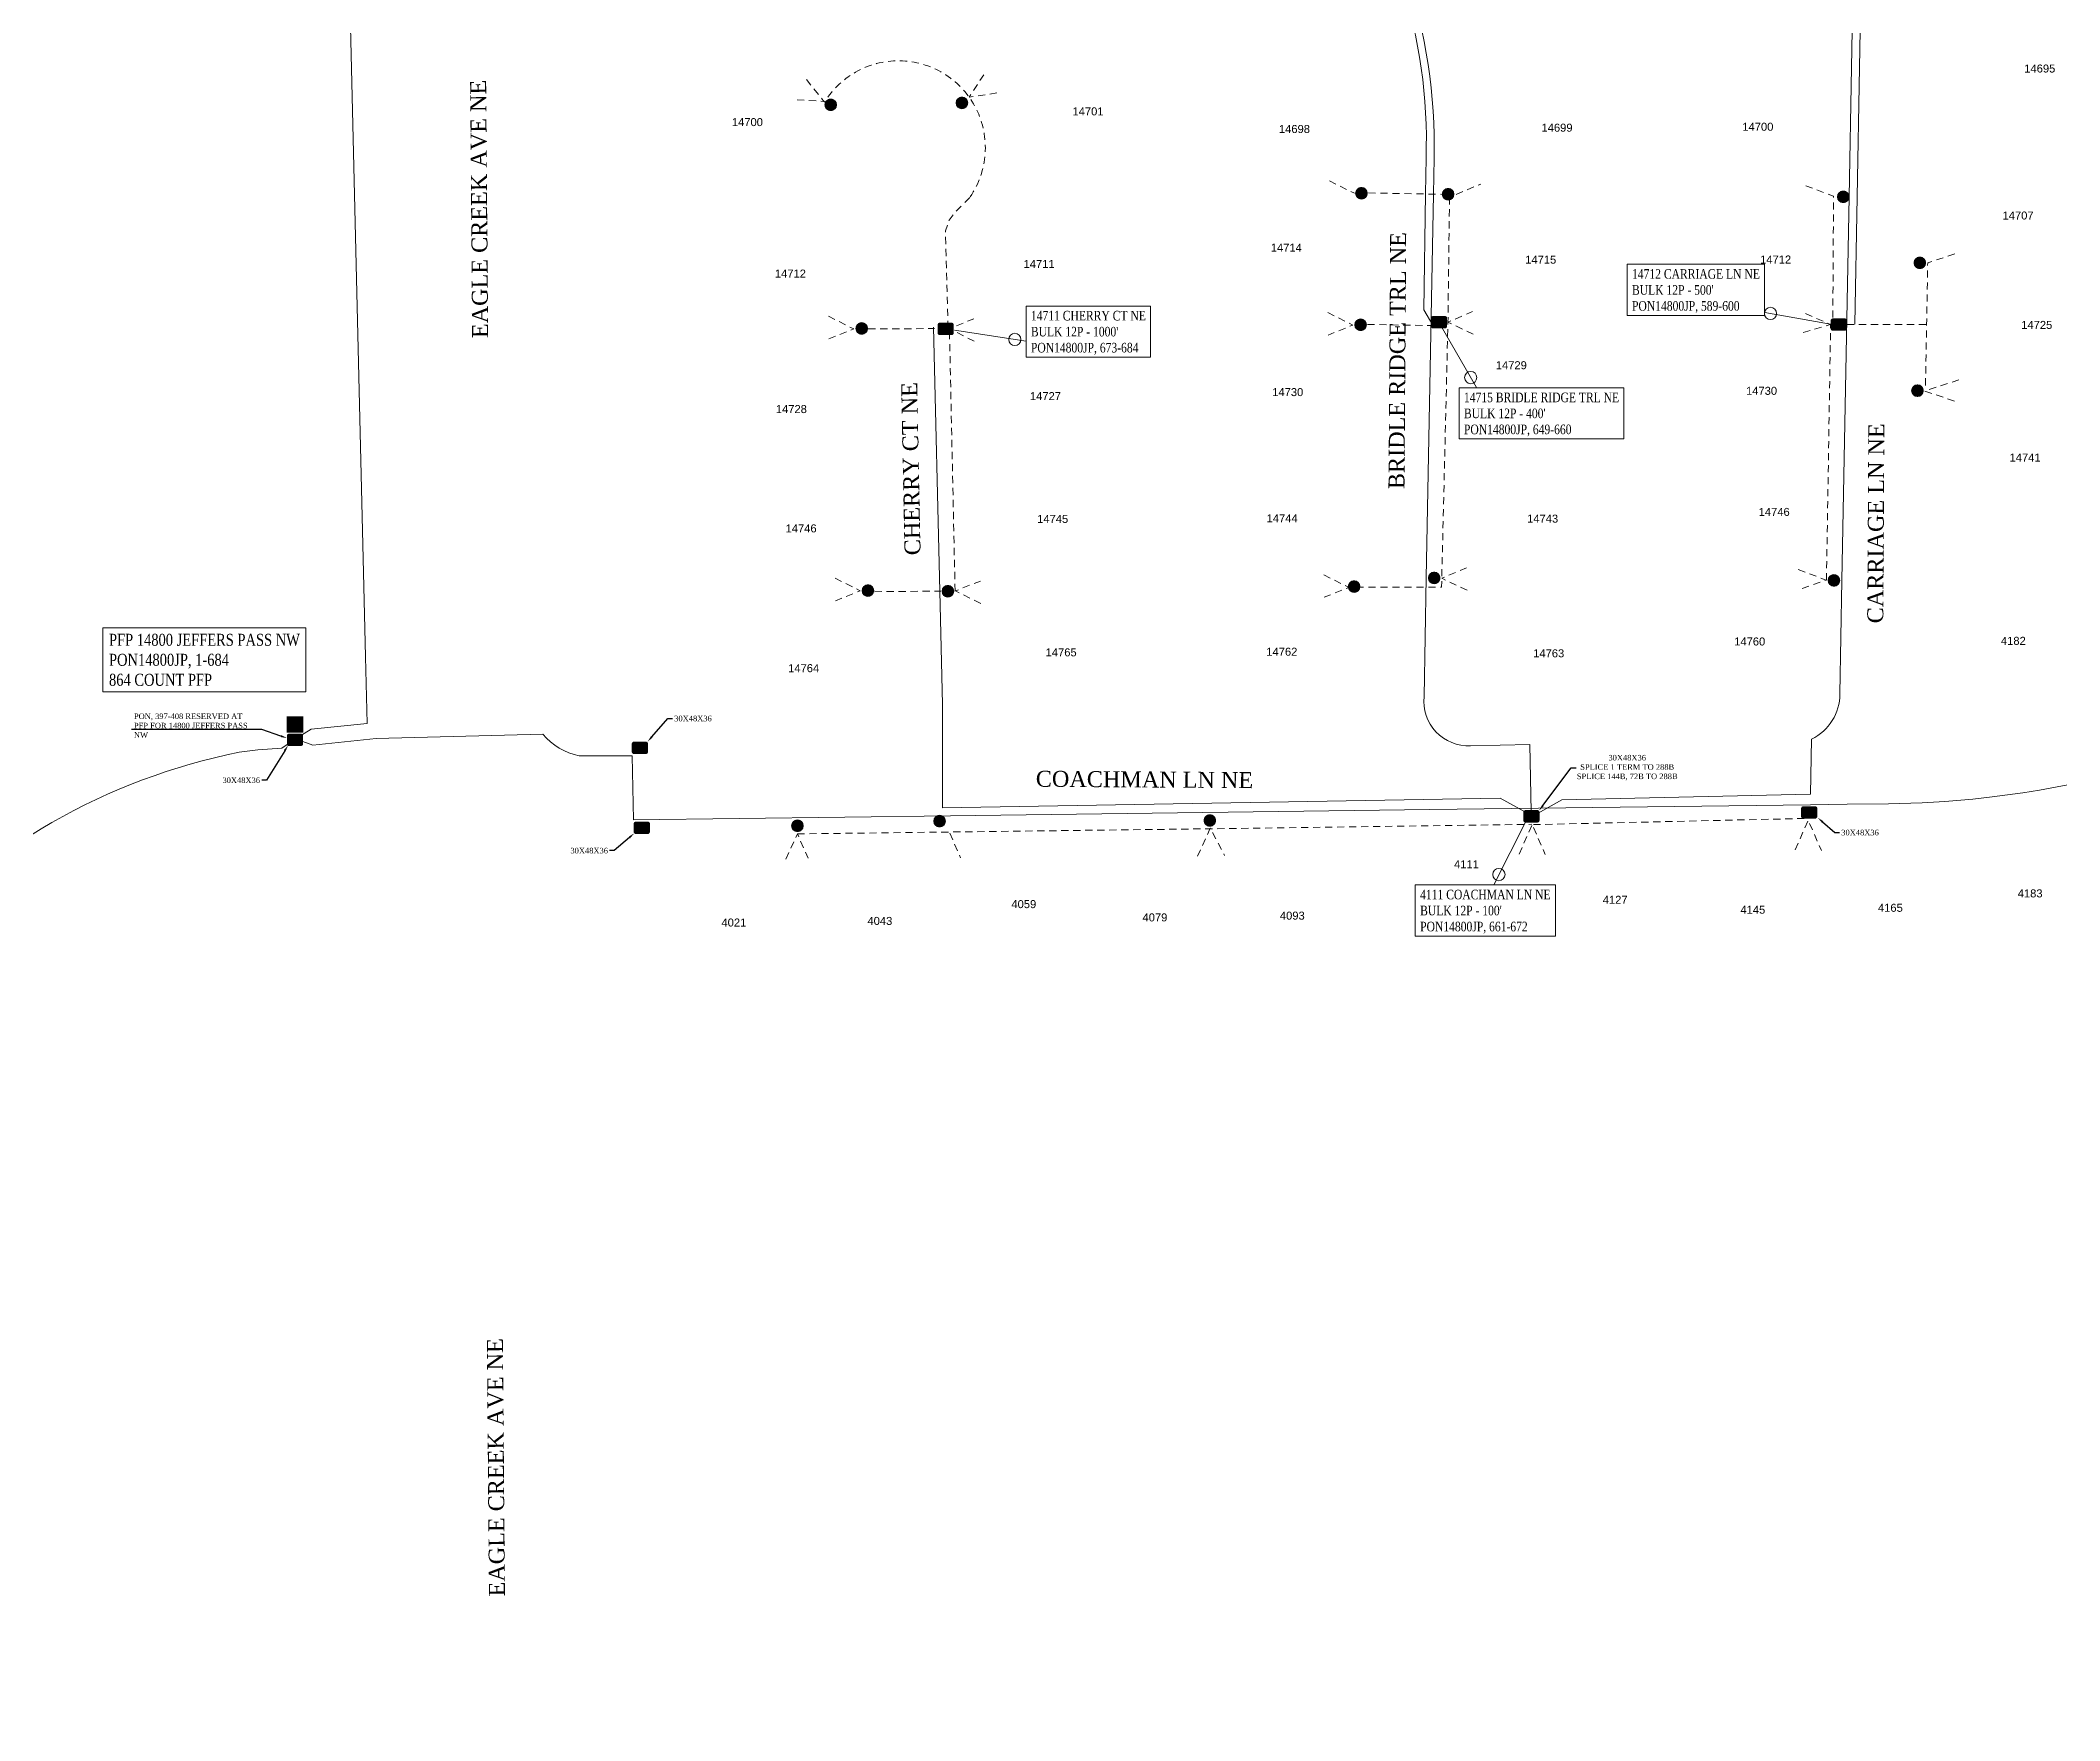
# Model space of a CAD drawing. Header units: feet. Extents: x 865220 to 2781189, y -2240498 to 970979.
# Drawn here: x 2770012 to 2771275, y 960601 to 961651 of the extents above; entities that cross this region are included whole.
import ezdxf
from ezdxf import colors
from ezdxf.entities.mleader import LeaderData, LeaderLine
from ezdxf.enums import TextEntityAlignment as Align
from ezdxf.lldxf.tags import DXFTag
from ezdxf.math import Vec2, Vec3

# ---------------------------------------------------------------- set-up
doc = ezdxf.new("R2010")
doc.units = ezdxf.units.FT
doc.header["$LTSCALE"] = 0.015
doc.header["$MEASUREMENT"] = 0
doc.set_wipeout_variables(frame=1)
doc.linetypes.add('DASHED', pattern=[5, 3, -2])
for name, color, linetype in [('144B', 112, '144B'), ('288B', 112, '288B'), ('432A', 112, '432A'), ('72B', 112, '72B'), ('DETAIL', 7, 'Continuous'), ('DROP BURIED', 7, 'DASHED'), ('F1', 112, 'F1'), ('NOTES', 7, 'Continuous'), ('PROP_TEL', 6, 'Continuous'), ('Scott County Addresses', 7, 'Continuous'), ('STREET NAME', 7, 'Continuous'), ('TAIL', 1, 'MST'), ('TELEPHONE STRUCT-PROP', 6, 'Continuous'), ('TERMINALS', 7, 'Continuous')]:
    doc.layers.add(name, color=color, linetype=linetype)
doc.layers.add('RUNNING LINE (UNDERGROUND)', color=10, linetype='Continuous', lineweight=40)
doc.styles.add('Dimensions 100', font='arial.ttf')
doc.styles.add('Line', font='txt.shx', dxfattribs={"height": 3})
doc.styles.add('SIMPLEX', font='times.ttf', dxfattribs={"width": 0.8})
doc.styles.get("Standard").update_dxf_attribs({"font": 'times.ttf'})
doc.styles.add('Utilities', font='arial.ttf', dxfattribs={"height": 2.5})
tags = doc.linetypes.add('144B', pattern='A,80,-5,["144B",Line,S=1.5,R=0,X=0,Y=-1.5],-24', length=109).pattern_tags.tags
tags[6] = DXFTag(74, 10)
tags = doc.linetypes.add('288B', pattern='A,80,-5,["288B",Line,S=1.5,R=0,X=0,Y=-1.5],-24', length=109).pattern_tags.tags
tags[6] = DXFTag(74, 10)
tags = doc.linetypes.add('432A', pattern='A,80,-5,["432A",Line,S=1.5,R=0,X=0,Y=-1.5],-24', length=109).pattern_tags.tags
tags[6] = DXFTag(74, 10)
tags = doc.linetypes.add('72B', pattern='A,80,-5,["72B",Line,S=1.5,R=0,X=0,Y=-1.5],-20', length=105).pattern_tags.tags
tags[6] = DXFTag(74, 10)
tags = doc.linetypes.add('F1', pattern='A,15,-5,["F1",Line,S=1.5,R=0,X=0,Y=-1.5],-12', length=32).pattern_tags.tags
tags[6] = DXFTag(74, 10)
tags = doc.linetypes.add('MST', pattern='A,5,-5,5,-5,["TAIL",Line,S=1.5,R=0,X=0,Y=-1.5],-20', length=40).pattern_tags.tags
tags[10] = DXFTag(74, 10)

# ---------------------------------------------------------------- blocks, each defined once
blk = doc.blocks.new('ACMAP_ANN_TEMPLATE_Scott County Address')
at = {"layer": 'Scott County Addresses', "style": 'Dimensions 100'}
blk.add_attdef('ScottCountyAddress', (0, 0), '', height=50, dxfattribs=at)
blk = doc.blocks.new('PFP')
at = {"color": 6}
blk.add_wipeout([(-0.121, 0.121), (0.121, 0.121), (0.121, -0.121), (-0.121, -0.121)], dxfattribs=at)
at = {"ltscale": 40, "true_color": 0xffffff}
h = blk.add_hatch(color=7, dxfattribs=at)
h.dxf.hatch_style = 1
h.paths.add_polyline_path([(-0.121, -0.121), (0.121, -0.121), (0.121, 0.121), (-0.121, 0.121)])
at = {"layer": 'RUNNING LINE (UNDERGROUND)', "color": 6, "lineweight": 0, "const_width": 0.0181, "flags": 128}
blk.add_lwpolyline([(-0.121, 0.121), (0.121, 0.121), (0.121, -0.121), (-0.121, -0.121)], close=True, dxfattribs=at)
at = {"layer": 'RUNNING LINE (UNDERGROUND)', "color": 18, "lineweight": 0, "true_color": 0x000000, "const_width": 0.0181, "flags": 128}
for points in [[(-0.084, -0.084), (0.084, 0.084)], [(-0.084, 0.084), (0.084, -0.084)]]:
    blk.add_lwpolyline(points, dxfattribs=at)
blk = doc.blocks.new('NEW HH')
at = {"ltscale": 40, "true_color": 0xffffff}
h = blk.add_hatch(color=7, dxfattribs=at)
h.dxf.hatch_style = 1
h.paths.add_polyline_path([(-0.061, -0.031, 0.414214), (-0.046, -0.046), (0.046, -0.046, 0.414214), (0.061, -0.031), (0.061, 0.031, 0.414214), (0.046, 0.046), (-0.046, 0.046, 0.414214), (-0.061, 0.031)])
at = {"layer": 'RUNNING LINE (UNDERGROUND)', "color": 6, "lineweight": 0, "const_width": 0.005, "flags": 128}
blk.add_lwpolyline([(-0.061, 0.031), (-0.061, -0.031, 0.414214), (-0.046, -0.046), (0.046, -0.046, 0.414214), (0.061, -0.031), (0.061, 0.031, 0.414214), (0.046, 0.046), (-0.046, 0.046, 0.414214)], format="xyb", close=True, dxfattribs=at)
at = {"layer": 'TELEPHONE STRUCT-PROP', "color": 18, "true_color": 0x000000, "style": 'Utilities'}
blk.add_text('HH', height=0.05, dxfattribs=at).set_placement((0, 0), align=Align.MIDDLE_CENTER)
blk = doc.blocks.new('TERMINAL')
at = {"lineweight": 5, "ltscale": 0.5, "flags": 128}
blk.add_lwpolyline([(-0.1, -0.6), (-0.1, 44.8)], dxfattribs=at)
at = {"lineweight": 5, "ltscale": 0.5}
blk.add_circle((-0.1, 37.6), 3.83, dxfattribs=at)
blk = doc.blocks.new('Proposed FlowerPot')
at = {"lineweight": 5, "ltscale": 100, "true_color": 0xffffff}
h = blk.add_hatch(color=7, dxfattribs=at)
h.dxf.hatch_style = 1
h.paths.add_polyline_path([(-0.06, 0, 0.414214), (0, -0.06, 0.414214), (0.06, 0, 0.414214), (0, 0.06, 0.414214)])
at = {"lineweight": 5, "ltscale": 100}
blk.add_circle((0, 0), 0.0604, dxfattribs=at)
at = {"layer": 'RUNNING LINE (UNDERGROUND)', "color": 6, "lineweight": 5, "const_width": 0.00907, "flags": 128}
blk.add_lwpolyline([(-0.06, 0, -0.414214), (0, 0.06, -0.414214), (0.06, 0, -0.414214), (0, -0.06, -0.414214), (-0.06, 0)], format="xyb", dxfattribs=at)
at = {"color": 18, "linetype": 'ByBlock', "lineweight": 5, "ltscale": 100, "true_color": 0x000000, "style": 'Dimensions 100'}
blk.add_text('F', height=0.0744, dxfattribs=at).set_placement((-0.029, -0.037))

msp = doc.modelspace()

# ---------------------------------------------------------------- linework, layer by layer
at = {"layer": '144B', "lineweight": 5, "ltscale": 100, "flags": 128}
msp.add_lwpolyline([(2770945.8, 961166.2), (2770963.9, 961176.6), (2771119.5, 961180.1), (2771120.1, 961214.5, 0.289077), (2771137.8, 961242.7), (2771139.1, 961313.6), (2771143.6, 961553.5), (2771146.6, 961715.5), (2771147.5, 961763.4), (2771148.4, 961787), (2771149.2, 961797.1), (2771150.9, 961815.1), (2771152.1, 961824.4), (2771153.4, 961833.7), (2771154.9, 961843), (2771158.3, 961861.6), (2771162.9, 961883.8), (2771226.4, 961879.2), (2771464.1, 961887.9), (2771564, 961891.5), (2771763.8, 961898.9), (2771863.7, 961902.5), (2771927.8, 961904.9), (2771936.8, 961905.5), (2771938.9, 961905.7), (2771948.3, 961906.8), (2771953, 961907.4), (2771963.2, 961909.5), (2771970.7, 961911.3), (2771978.1, 961913.3), (2771987.3, 961915.7), (2771999.7, 961920.7), (2772006.7, 961923.7), (2772017.1, 961928.7), (2772027.2, 961934.2), (2772033.7, 961938.1), (2772042.3, 961943.8), (2772072.3, 961964.6), (2772139.2, 962012.7)], format="xyb", dxfattribs=at)
at = {"layer": '72B', "lineweight": 5, "ltscale": 100, "flags": 128}
msp.add_lwpolyline([(2770809.5, 961794, -0.181434), (2770884, 961577.7), (2770883.6, 961555.2), (2770879.1, 961315.3), (2770877.8, 961241.1, 0.463267), (2770906.9, 961210.3), (2770944, 961211), (2770944.8, 961169)], format="xyb", dxfattribs=at)
at = {"layer": 'DROP BURIED', "lineweight": 5, "ltscale": 100, "flags": 128}
msp.add_lwpolyline([(2770593.9, 961553.5, 1.024643), (2770502.9, 961612.7)], format="xyb", dxfattribs=at)
for points in [[(2770491.6, 961626.9), (2770502.5, 961613.1), (2770485.8, 961614.1)], [(2770610.7, 961618.4), (2770593.3, 961615.8), (2770602.4, 961629.8)], [(2770818.6, 961563.5), (2770834.3, 961555.7)], [(2770897.8, 961555), (2770913.2, 961561.5)], [(2771116.4, 961560.4), (2771133.8, 961553.9), (2771133.4, 961476.9)], [(2770593.7, 961553), (2770585.3, 961544.7), (2770580.8, 961538.9), (2770578.4, 961532.3), (2770580.1, 961471.2)], [(2771209.6, 961517.8), (2771192.7, 961512.2), (2771191.3, 961432.6)], [(2770505.3, 961478.8), (2770521.1, 961470.9), (2770505.6, 961464.7)], [(2770596.5, 961463.2), (2770580.8, 961471.1), (2770596.3, 961477.3)], [(2770817.5, 961481.1), (2770833.2, 961473.3), (2770817.7, 961467.1)], [(2770842.3, 961473.7), (2770892.6, 961472.8)], [(2770908.5, 961467.6), (2770892.7, 961475.1), (2770908.1, 961481.7)], [(2771114.8, 961468.6), (2771131.7, 961473.7), (2771114.2, 961481.5)], [(2771129.4, 961313.8), (2771132, 961473.8)], [(2771142.2, 961473.6), (2771191.5, 961473.6)], [(2770530.2, 961470.9), (2770571.6, 961471.1)], [(2770584.5, 961307), (2770581, 961468.9)], [(2771212.2, 961439.1), (2771190.9, 961432.1), (2771212.2, 961424.8)], [(2770904.7, 961307.5), (2770888.8, 961315), (2770904.2, 961321.5)], [(2771111.8, 961320.5), (2771129.2, 961313.9), (2771112.3, 961308)], [(2770509.5, 961315), (2770525.2, 961307.2), (2770509.7, 961300.9)], [(2770600.5, 961299.3), (2770584.8, 961307.1), (2770600.3, 961313.3)], [(2770815, 961317.1), (2770830.8, 961309.3), (2770815.2, 961303.1)], [(2770534.2, 961306.6), (2770575.5, 961307)], [(2770736, 961141.2), (2770744.1, 961158.8), (2770753, 961141.8)], [(2770478.6, 961139.4), (2770485.9, 961155.3), (2770492.6, 961140)], [(2770581.2, 961155.6), (2770587.9, 961140.3)]]:
    msp.add_lwpolyline(points, dxfattribs=at)
at = {"layer": 'TAIL', "lineweight": 5, "ltscale": 100, "flags": 128}
for points in [[(2771147.1, 961473.9), (2771148.6, 961553.4), (2771151.6, 961715.4), (2771152.5, 961763.2), (2771153.4, 961786.7), (2771154.1, 961796.7), (2771155.9, 961814.5), (2771157, 961823.7), (2771158.3, 961833), (2771159.8, 961842.1), (2771163.2, 961860.6), (2771165.1, 961869.6), (2771157.2, 961879.2)], [(2770945.8, 961166.2), (2770925.4, 961177.6), (2770576.7, 961171.4), (2770576.7, 961236), (2770575, 961306.9), (2770571, 961471.9)]]:
    msp.add_lwpolyline(points, dxfattribs=at)
msp.add_lwpolyline([(2770809.5, 961794), (2770809.6, 961785.7, -0.181451), (2770879, 961577.8), (2770878.6, 961555.3), (2770877.6, 961482.8), (2770883.3, 961473.2)], format="xyb", dxfattribs=at)

# ---------------------------------------------------------------- block references
at = {"lineweight": 5}
for name, p, xscale, yscale, zscale in [('Proposed FlowerPot', (2770506.7, 961611), 60, 60, 30), ('Proposed FlowerPot', (2770588.8, 961612.2), 60, 60, 30), ('Proposed FlowerPot', (2770838.6, 961555.7), 60, 60, 30), ('Proposed FlowerPot', (2770892.8, 961555.1), 60, 60, 30), ('Proposed FlowerPot', (2771139.9, 961553.5), 60, 60, 30), ('Proposed FlowerPot', (2771187.8, 961512.2), 60, 60, 30), ('Proposed FlowerPot', (2770526.1, 961471.2), 60, 60, 30), ('NEW HH', (2770578.6, 961470.9), 80, 80, 40), ('Proposed FlowerPot', (2770838.1, 961473.5), 60, 60, 30), ('NEW HH', (2770887.1, 961475.1), 80, 80, 40), ('NEW HH', (2771137.1, 961473.6), 80, 80, 40), ('Proposed FlowerPot', (2771186.3, 961432.3), 60, 60, 30), ('Proposed FlowerPot', (2770530, 961307.3), 60, 60, 30), ('Proposed FlowerPot', (2770580, 961306.9), 60, 60, 30), ('Proposed FlowerPot', (2770834, 961309.8), 60, 60, 30), ('Proposed FlowerPot', (2770884.1, 961315.2), 60, 60, 30), ('Proposed FlowerPot', (2771134.1, 961313.7), 60, 60, 30), ('NEW HH', (2770387.4, 961209), 80, 80, 40), ('NEW HH', (2770944.9, 961166.2), 80, 80, 40), ('NEW HH', (2771118.6, 961168.6), 80, 80, 40), ('NEW HH', (2770388.6, 961159), 80, 80, 40), ('Proposed FlowerPot', (2770485.9, 961160.3), 60, 60, 30), ('Proposed FlowerPot', (2770574.8, 961163.2), 60, 60, 30), ('Proposed FlowerPot', (2770743.8, 961163.6), 60, 60, 30)]:
    msp.add_blockref(name, p, dxfattribs=dict(at, xscale=xscale, yscale=yscale, zscale=zscale))
at = {"layer": 'PROP_TEL', "lineweight": 5, "xscale": 40, "yscale": 40, "zscale": 20}
msp.add_blockref('PFP', (2770171.8, 961223.6), dxfattribs=at)
at = {"layer": 'Scott County Addresses', "lineweight": 5, "xscale": 0.1, "yscale": 0.1, "zscale": 0.1}
for p, values in [((2771253.1, 961631.2), {'ScottCountyAddress': '14695'}), ((2770444.9, 961597.7), {'ScottCountyAddress': '14700'}), ((2770657.9, 961604.4), {'ScottCountyAddress': '14701'}), ((2770787, 961593.4), {'ScottCountyAddress': '14698'}), ((2770951.2, 961594.2), {'ScottCountyAddress': '14699'}), ((2771076.8, 961594.8), {'ScottCountyAddress': '14700'}), ((2771239.5, 961539.3), {'ScottCountyAddress': '14707'}), ((2770781.9, 961519.2), {'ScottCountyAddress': '14714'}), ((2770627.3, 961509), {'ScottCountyAddress': '14711'}), ((2770941, 961511.7), {'ScottCountyAddress': '14715'}), ((2771087.9, 961511.8), {'ScottCountyAddress': '14712'}), ((2770471.8, 961503), {'ScottCountyAddress': '14712'}), ((2771251.2, 961470.9), {'ScottCountyAddress': '14725'}), ((2770782.8, 961428.9), {'ScottCountyAddress': '14730'}), ((2771079.1, 961429.7), {'ScottCountyAddress': '14730'}), ((2770472.4, 961418.3), {'ScottCountyAddress': '14728'}), ((2770631.3, 961426.4), {'ScottCountyAddress': '14727'}), ((2771243.9, 961388), {'ScottCountyAddress': '14741'}), ((2771087, 961354), {'ScottCountyAddress': '14746'}), ((2770478.5, 961343.7), {'ScottCountyAddress': '14746'}), ((2770635.8, 961349.6), {'ScottCountyAddress': '14745'}), ((2770779.3, 961350), {'ScottCountyAddress': '14744'}), ((2770942.2, 961349.8), {'ScottCountyAddress': '14743'}), ((2770641.1, 961266.2), {'ScottCountyAddress': '14765'}), ((2770779.1, 961266.6), {'ScottCountyAddress': '14762'}), ((2770946, 961265.6), {'ScottCountyAddress': '14763'}), ((2771071.7, 961273), {'ScottCountyAddress': '14760'}), ((2771238.5, 961273.4), {'ScottCountyAddress': '4182'}), ((2770480.1, 961256.3), {'ScottCountyAddress': '14764'}), ((2770896.5, 961133.7), {'ScottCountyAddress': '4111'}), ((2771249, 961115.5), {'ScottCountyAddress': '4183'}), ((2770619.7, 961108.8), {'ScottCountyAddress': '4059'}), ((2770787.6, 961101.6), {'ScottCountyAddress': '4093'}), ((2770989.5, 961111.5), {'ScottCountyAddress': '4127'}), ((2771075.6, 961105.3), {'ScottCountyAddress': '4145'}), ((2771161.6, 961106.5), {'ScottCountyAddress': '4165'}), ((2770438.4, 961097.3), {'ScottCountyAddress': '4021'}), ((2770529.7, 961098.3), {'ScottCountyAddress': '4043'}), ((2770701.7, 961100.5), {'ScottCountyAddress': '4079'})]:
    msp.add_blockref('ACMAP_ANN_TEMPLATE_Scott County Address', p, dxfattribs=at).add_auto_attribs(values)
at = {"layer": 'Scott County Addresses', "lineweight": 5}
ref = msp.add_blockref('ACMAP_ANN_TEMPLATE_Scott County Address', (2770959.6, 961438.4), dxfattribs=dict(at, xscale=0.1, yscale=0.1, zscale=0.1))
ref.add_attrib('ScottCountyAddress', '14729', (2770922.6, 961445.7), dxfattribs={"height": 5, "style": 'Dimensions 100'})
at = {"layer": 'TERMINALS', "lineweight": 5, "ltscale": 0.5, "xscale": -1}
for p, rotation in [((2771131.4, 961473.8), 79.77572829290686), ((2770584.7, 961470.1), 261.3266411648672), ((2770888.2, 961473.1), 210), ((2770941.6, 961163.3), 153.2005481998603)]:
    msp.add_blockref('TERMINAL', p, dxfattribs=dict(at, rotation=rotation))

# ---------------------------------------------------------------- texts
at = {"layer": 'PROP_TEL', "lineweight": 5, "ltscale": 0.5, "insert": (2770055.4, 961280.3), "char_height": 7.5, "attachment_point": 1, "style": 'SIMPLEX', "bg_fill": 19, "box_fill_scale": 1.5, "bg_fill_color": 256, "bg_fill_transparency": 0}
msp.add_mtext('PFP 14800 JEFFERS PASS NW^JPON14800JP, 1-684\\P864 COUNT PFP', dxfattribs=at)
at = {"layer": 'STREET NAME', "lineweight": 5, "ltscale": 40, "char_height": 10, "attachment_point": 1}
for s, insert, rotation in [('EAGLE CREEK AVE NE', (2770282.5, 961465.1), 90.451), ('BRIDLE RIDGE TRL NE', (2770855.5, 961370.8), 89.6134), ('CHERRY CT NE', (2770552.9, 961329.3), 91.1295), ('CARRIAGE LN NE', (2771154.9, 961286.9), 89.6813), ('COACHMAN LN NE', (2770635, 961194.7), 359.6134), ('EAGLE CREEK AVE NE', (2770293, 960678.4), 90.451)]:
    msp.add_mtext(s, dxfattribs=dict(at, insert=insert, rotation=rotation))

# ---------------------------------------------------------------- next in the draw order: hatches: boundary and pattern name
at = {"layer": 'NOTES', "lineweight": 5, "ltscale": 50}
h = msp.add_hatch(dxfattribs=at)
h.set_pattern_fill('ANSI31', color=1, scale=200)
h.set_pattern_definition([(45, (-77373.197, -38338.257), (-17.67766953, 17.67766953), [])])
edge = h.paths.add_edge_path()
edge.add_arc((-36684104.4, 974184.5), 39453460.3, 359.97783818, 359.97815546)
edge.add_line((2769353.1, 959142.5), (2769353.1, 959142.5))
edge.add_line((2769353.1, 959142.5), (2769353.2, 959362.5))
edge.add_line((2769353.2, 959362.5), (2770280.2, 959367.3))
edge.add_line((2770280.2, 959367.3), (2770301.1, 958927.5))
edge.add_line((2770301.1, 958927.5), (2770012.9, 958926))
edge.add_line((2770012.9, 958926), (2769897.9, 958925.4))
edge.add_line((2769897.9, 958925.4), (2769552.9, 958923.9))
edge.add_line((2769552.9, 958923.9), (2769353, 958924.1))

# ---------------------------------------------------------------- next in the draw order: linework, layer by layer
at = {"layer": '288B', "lineweight": 5, "ltscale": 100, "flags": 128}
msp.add_lwpolyline([(2770172.1, 961214.6), (2770182.9, 961210.7), (2770222.5, 961214.8), (2770326.7, 961217.5, 0.167087), (2770349.5, 961204), (2770382.5, 961204), (2770383.4, 961164), (2770581.6, 961166.5), (2770881.3, 961170.4), (2771119.5, 961173.3), (2771142.4, 961173.7), (2771168.1, 961174.1), (2771189.2, 961174.6), (2771203.4, 961175.5), (2771220.9, 961176.9), (2771231.3, 961178.1), (2771252.3, 961180.9), (2771262.7, 961182.6), (2771283.6, 961186.6), (2771288.4, 961187.6), (2771314.5, 961193.8), (2771330.3, 961198.2), (2771349.5, 961204.2), (2771419.4, 961232), (2771437.9, 961241.2), (2771447.2, 961246.1), (2771456.5, 961251.2), (2771465.7, 961256.5), (2771474.7, 961261.9), (2771483.7, 961267.5), (2771494.6, 961274.5), (2771519.4, 961291.3), (2771538.1, 961304.2), (2771550.9, 961306.9)], format="xyb", dxfattribs=at)
at = {"layer": 'F1', "lineweight": 5, "ltscale": 100, "flags": 128}
msp.add_lwpolyline([(2770211.3, 965249), (2770206.3, 965241.6), (2770193, 964588.4), (2770180.2, 964087.5), (2770173, 963343.6), (2770175, 963033.8), (2770178.5, 962831.5), (2770183.1, 962640.8), (2770215.9, 961266), (2770216.9, 961224.3), (2770181.9, 961220.6), (2770172.1, 961214.6)], dxfattribs=at)

# ---------------------------------------------------------------- next in the draw order: block references
at = {"lineweight": 5, "xscale": 80, "yscale": 80, "zscale": 40}
msp.add_blockref('NEW HH', (2770171.7, 961214), dxfattribs=at)

# ---------------------------------------------------------------- next in the draw order: texts
at = {"layer": 'TERMINALS', "lineweight": 5, "ltscale": 0.5, "char_height": 6, "attachment_point": 1, "style": 'SIMPLEX', "bg_fill": 19, "box_fill_scale": 1.5, "bg_fill_color": 256, "bg_fill_transparency": 0}
for s, insert in [("14712 CARRIAGE LN NE\\PBULK 12P - 500'\\PPON14800JP, 589-600", (2771007.8, 961508.3)), ("14711 CHERRY CT NE\\PBULK 12P - 1000'\\PPON14800JP, 673-684", (2770631.9, 961482.2)), ("14715 BRIDLE RIDGE TRL NE\\PBULK 12P - 400'\\PPON14800JP, 649-660", (2770902.7, 961431.1)), ("4111 COACHMAN LN NE\\PBULK 12P - 100'\\PPON14800JP, 661-672", (2770875.3, 961120.3))]:
    msp.add_mtext(s, dxfattribs=dict(at, insert=insert))

# ---------------------------------------------------------------- next in the draw order: leaders
at = {"layer": 'DETAIL', "lineweight": 5, "ltscale": 5}
ml = msp.add_multileader_mtext('Standard', dxfattribs=at)
ml.set_content('PON, 397-408 RESERVED AT PFP FOR 14800 JEFFERS PASS NW', color=256)
ml.set_leader_properties()
ml.build(insert=Vec2(0, 0))
ml.multileader.update_dxf_attribs({"text_left_attachment_type": 5, "text_right_attachment_type": 5, "dogleg_length": 3})
ctx = ml.context
ctx.base_point, ctx.char_height, ctx.landing_gap_size, ctx.plane_origin = Vec3(2770070, 961220.4), 3.5, 1, Vec3(2770168.7, 961214.8)
ctx.left_attachment, ctx.right_attachment = 5, 5
notes = []
notes.append((ctx, [(0, (1, 1, 0), (2770151, 961220.4), (-1, 0), 3, [(0, [(2770166.7, 961215.1)], 0, [])])]))
ctx.mtext.insert, ctx.mtext.width, ctx.mtext.defined_height, ctx.mtext.flow_direction = Vec3(2770071, 961230.5), 76.786, 19.2, 5
ctx.mtext.has_bg_fill, ctx.mtext.bg_color, ctx.mtext.bg_scale_factor, ctx.mtext.bg_transparency, ctx.mtext.use_window_bg_color = 1, -1027028792, 1.5, 0, 1
ml = msp.add_multileader_mtext('Standard', dxfattribs=at)
ml.set_content('30X48X36\\PSPLICE 1 TERM TO 288B\\PSPLICE 144B, 72B TO 288B', color=256)
ml.set_leader_properties()
ml.build(insert=Vec2(0, 0))
ml.multileader.update_dxf_attribs({"has_text_frame": 1, "text_left_attachment_type": 2, "text_right_attachment_type": 2, "dogleg_length": 3})
ctx = ml.context
ctx.base_point, ctx.char_height, ctx.landing_gap_size, ctx.plane_origin = Vec3(2770972.8, 961196.6), 3.5, 1.5, Vec3(2771018.2, 961250)
ctx.left_attachment, ctx.right_attachment, ctx.text_align_type = 2, 2, 1
notes.append((ctx, [(1, (1, 1, 0), (2770969.8, 961196.6), (1, 0), 3, [(0, [(2770949.7, 961169.8)], 0, [])])]))
ctx.mtext.insert, ctx.mtext.alignment, ctx.mtext.flow_direction = Vec3(2771004.8, 961204.6), 2, 5
ctx.mtext.has_bg_fill, ctx.mtext.bg_color, ctx.mtext.bg_scale_factor, ctx.mtext.bg_transparency, ctx.mtext.use_window_bg_color = 1, -1027028792, 1.5, 0, 1
ml = msp.add_multileader_mtext('Standard', dxfattribs=at)
ml.set_content('30X48X36', color=256)
ml.set_leader_properties()
ml.build(insert=Vec2(0, 0))
ml.multileader.update_dxf_attribs({"has_text_frame": 1, "text_left_attachment_type": 2, "text_right_attachment_type": 2, "dogleg_length": 3})
ctx = ml.context
ctx.base_point, ctx.char_height, ctx.landing_gap_size, ctx.plane_origin = Vec3(2771137.6, 961156), 3.5, 1.5, Vec3(2771196, 961219.6)
ctx.left_attachment, ctx.right_attachment, ctx.text_align_type = 2, 2, 1
notes.append((ctx, [(1, (1, 1, 0), (2771134.6, 961156), (1, 0), 3, [(0, [(2771124, 961165.3)], 0, [])])]))
ctx.mtext.insert, ctx.mtext.alignment, ctx.mtext.flow_direction = Vec3(2771150.4, 961157.8), 2, 5
ctx.mtext.has_bg_fill, ctx.mtext.bg_color, ctx.mtext.bg_scale_factor, ctx.mtext.bg_transparency, ctx.mtext.use_window_bg_color = 1, -1027028792, 1.5, 0, 1
for ctx, leaders in notes:
    for number, flags, end, landing, length, lines in leaders:
        leader = LeaderData()
        leader.index, (leader.has_last_leader_line, leader.has_dogleg_vector, leader.attachment_direction) = number, flags
        leader.last_leader_point, leader.dogleg_vector, leader.dogleg_length = Vec3(end), Vec3(landing), length
        for number, points, colour, breaks in lines:
            line = LeaderLine()
            line.index, line.vertices, line.color, line.breaks = number, Vec3.list(points), colors.encode_raw_color(colour), breaks
            leader.lines.append(line)
        ctx.leaders.append(leader)

# ---------------------------------------------------------------- next in the draw order: linework, layer by layer
at = {"layer": '432A', "lineweight": 5, "ltscale": 100, "flags": 128}
msp.add_lwpolyline([(2770172.1, 961214.6), (2770163.4, 961208.9), (2770148.5, 961207.7), (2770136.8, 961206.2, 0.163348), (2769922.6, 961083.3), (2769915.7, 961075.2), (2769705.1, 960820.6), (2769698, 960811.7), (2769691.2, 960802.6), (2769684.8, 960793.2), (2769678.7, 960783.6, 0.086934), (2769637.3, 960679.4), (2769633.3, 960658.2), (2769631, 960648.1), (2769628.3, 960638), (2769625.3, 960628), (2769622, 960618.1), (2769618.4, 960608.3), (2769614.4, 960598.7), (2769610, 960589.2), (2769605.4, 960579.8), (2769600.4, 960570.6), (2769595.2, 960561.6), (2769589.9, 960553.3), (2769584.4, 960545.1), (2769578.6, 960537.2), (2769564.7, 960519.4), (2769557.1, 960509.2), (2769549.8, 960498.8), (2769542.7, 960488.2), (2769535.1, 960476.2), (2769527.9, 960464.1), (2769520.9, 960451.8), (2769514.3, 960439.2), (2769508.1, 960426.5), (2769502.2, 960413.6), (2769403, 960189.8), (2769360.5, 960093.8), (2769348.3, 960066), (2769340.6, 960045.4), (2769334.1, 960024.5), (2769328.4, 960000.8), (2769324.2, 959978.9), (2769322.7, 959964.8), (2769321.5, 959952.6), (2769320.8, 959940.5), (2769320.4, 959922.1), (2769320.6, 959897.8, -0.204534), (2769266.8, 959770.5), (2769225.6, 959731, 0.03295), (2769182.2, 959678.4), (2769222, 959660.5, -0.523661), (2769271.4, 959666.4), (2769342.5, 959592.3, 0.205704), (2769493.7, 959528.2), (2769508.7, 959528.3), (2769719.9, 959529.4, 0.24), (2769901.4, 959623), (2769908.1, 959632.9), (2769912.2, 959639.5), (2769917, 959648), (2769921.4, 959655.5, -0.224558), (2770011.6, 959712.7), (2770023.3, 959713.6), (2770046, 959714.2), (2770163.4, 959717.6), (2770403.1, 959729.5), (2770603, 959735.2), (2770614.4, 959732.4)], format="xyb", dxfattribs=at)
at = {"layer": 'DROP BURIED', "lineweight": 5, "ltscale": 100, "flags": 128}
for points in [[(2770843, 961555.9), (2770893.7, 961555), (2770892.7, 961474.9), (2770888.7, 961309.5), (2770835.2, 961309.5)], [(2770485.9, 961155.2), (2770744, 961158.4), (2770945.2, 961161.2)], [(2770937.2, 961142.6), (2770945.4, 961161.2), (2770953.5, 961142.3)], [(2770946.1, 961161), (2771117.6, 961164.9)], [(2771109.9, 961145.2), (2771118, 961163.8), (2771126.2, 961144.9)]]:
    msp.add_lwpolyline(points, dxfattribs=at)

# ---------------------------------------------------------------- next in the draw order: leaders
at = {"layer": 'DETAIL', "lineweight": 5, "ltscale": 5}
ml = msp.add_multileader_mtext('Standard', dxfattribs=at)
ml.set_content('30X48X36', color=256)
ml.set_leader_properties()
ml.build(insert=Vec2(0, 0))
ml.multileader.update_dxf_attribs({"has_text_frame": 1, "text_left_attachment_type": 2, "text_right_attachment_type": 2, "dogleg_length": 3})
ctx = ml.context
ctx.base_point, ctx.char_height, ctx.landing_gap_size, ctx.plane_origin = Vec3(2770407.8, 961227.4), 3.5, 1.5, Vec3(2770461.7, 961293.8)
ctx.left_attachment, ctx.right_attachment, ctx.text_align_type = 2, 2, 1
notes = []
notes.append((ctx, [(1, (1, 1, 0), (2770404.8, 961227.4), (1, 0), 3, [(0, [(2770392.2, 961212.8)], 0, [])])]))
ctx.mtext.insert, ctx.mtext.alignment, ctx.mtext.flow_direction = Vec3(2770420.6, 961229.1), 2, 5
ctx.mtext.has_bg_fill, ctx.mtext.bg_color, ctx.mtext.bg_scale_factor, ctx.mtext.bg_transparency, ctx.mtext.use_window_bg_color = 1, -1027028792, 1.5, 0, 1
ml = msp.add_multileader_mtext('Standard', dxfattribs=at)
ml.set_content('30X48X36', color=256)
ml.set_leader_properties()
ml.build(insert=Vec2(0, 0))
ml.multileader.update_dxf_attribs({"has_text_frame": 1, "text_left_attachment_type": 2, "text_right_attachment_type": 2, "dogleg_length": 3})
ctx = ml.context
ctx.base_point, ctx.char_height, ctx.landing_gap_size, ctx.plane_origin = Vec3(2770125.3, 961188.7), 3.5, 1.5, Vec3(2770179.2, 961255.2)
ctx.left_attachment, ctx.right_attachment, ctx.text_align_type = 2, 2, 1
notes.append((ctx, [(0, (1, 1, 0), (2770153.9, 961188.7), (-1, 0), 3, [(0, [(2770167.4, 961210.6)], 0, [])])]))
ctx.mtext.insert, ctx.mtext.alignment, ctx.mtext.flow_direction = Vec3(2770138.1, 961190.5), 2, 5
ctx.mtext.has_bg_fill, ctx.mtext.bg_color, ctx.mtext.bg_scale_factor, ctx.mtext.bg_transparency, ctx.mtext.use_window_bg_color = 1, -1027028792, 1.5, 0, 1
ml = msp.add_multileader_mtext('Standard', dxfattribs=at)
ml.set_content('30X48X36', color=256)
ml.set_leader_properties()
ml.build(insert=Vec2(0, 0))
ml.multileader.update_dxf_attribs({"has_text_frame": 1, "text_left_attachment_type": 2, "text_right_attachment_type": 2, "dogleg_length": 3})
ctx = ml.context
ctx.base_point, ctx.char_height, ctx.landing_gap_size, ctx.plane_origin = Vec3(2770342.9, 961144.8), 3.5, 1.5, Vec3(2770395.6, 961200.2)
ctx.left_attachment, ctx.right_attachment, ctx.text_align_type = 2, 2, 1
notes.append((ctx, [(0, (1, 1, 0), (2770371.4, 961144.8), (-1, 0), 3, [(0, [(2770383.9, 961155.6)], 0, [])])]))
ctx.mtext.insert, ctx.mtext.alignment, ctx.mtext.flow_direction = Vec3(2770355.7, 961146.5), 2, 5
ctx.mtext.has_bg_fill, ctx.mtext.bg_color, ctx.mtext.bg_scale_factor, ctx.mtext.bg_transparency, ctx.mtext.use_window_bg_color = 1, -1027028792, 1.5, 0, 1
for ctx, leaders in notes:
    for number, flags, end, landing, length, lines in leaders:
        leader = LeaderData()
        leader.index, (leader.has_last_leader_line, leader.has_dogleg_vector, leader.attachment_direction) = number, flags
        leader.last_leader_point, leader.dogleg_vector, leader.dogleg_length = Vec3(end), Vec3(landing), length
        for number, points, colour, breaks in lines:
            line = LeaderLine()
            line.index, line.vertices, line.color, line.breaks = number, Vec3.list(points), colors.encode_raw_color(colour), breaks
            leader.lines.append(line)
        ctx.leaders.append(leader)

doc.saveas('drawing.dxf')
